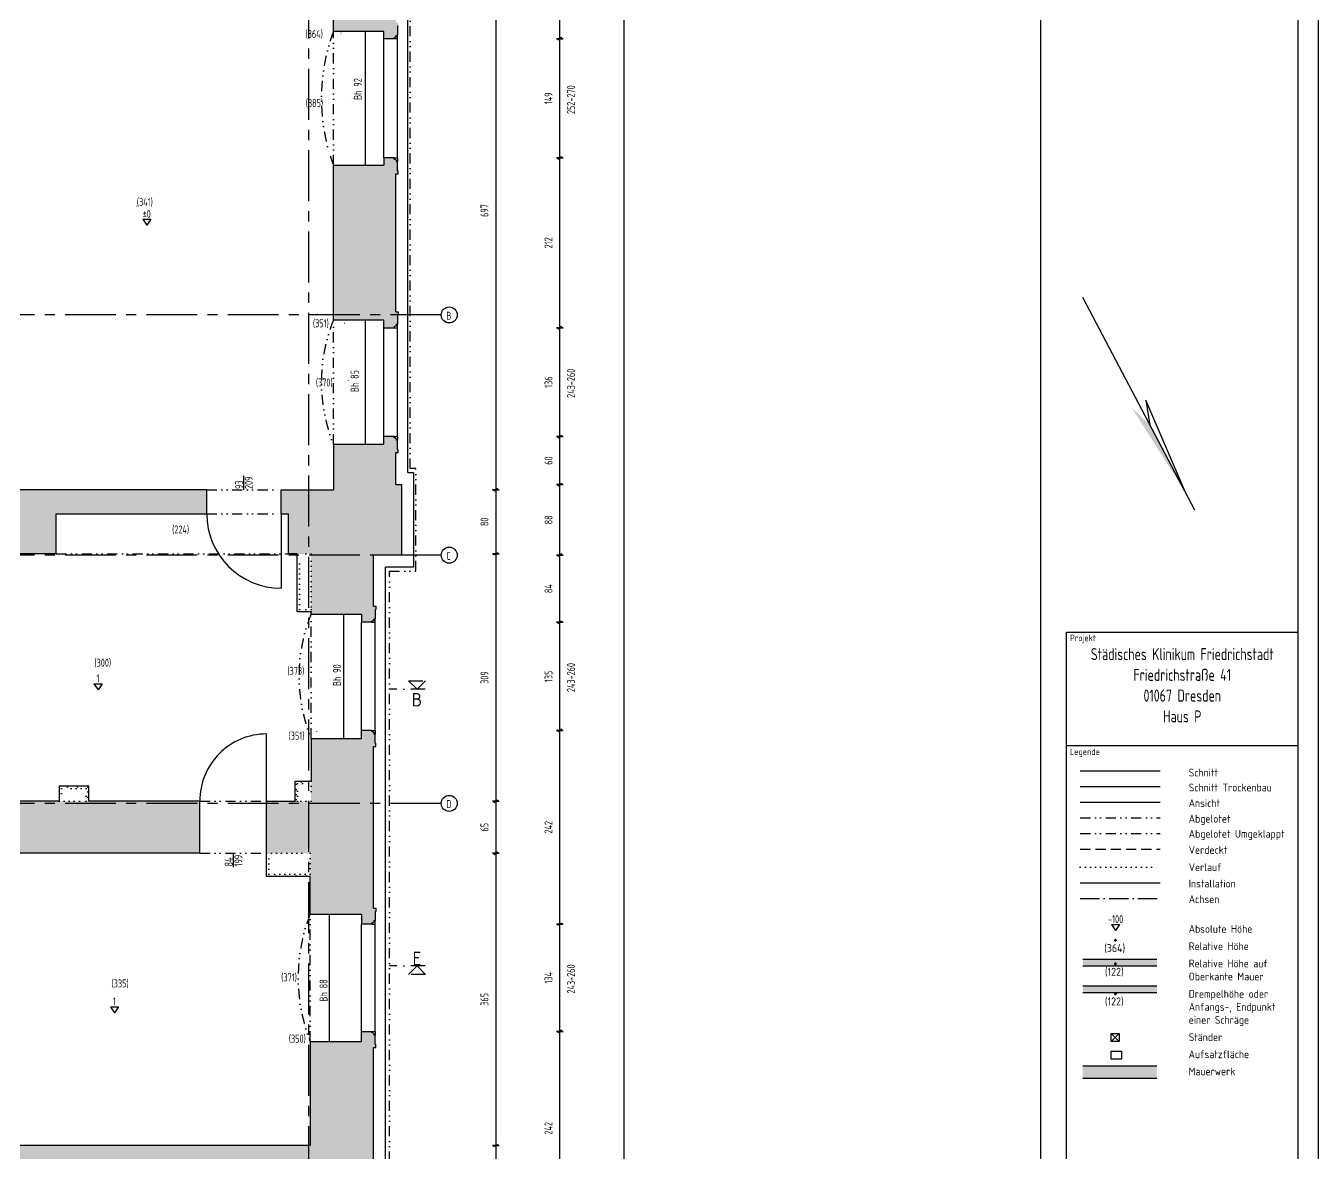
# Model space of a CAD drawing. Header units: centimetres. Extents: x -147 to 196535, y -264 to 83836.
# Drawn here: x 164244 to 196535, y 16437 to 44597 of the extents above; entities that cross this region are included whole.
import ezdxf
from ezdxf.enums import TextEntityAlignment as Align

# ---------------------------------------------------------------- set-up
doc = ezdxf.new("R2010")
doc.units = ezdxf.units.CM
doc.header["$LTSCALE"] = 20
doc.header["$PDMODE"] = 2
for name, pattern in [('ACAD_ISO10W100', [18, 12, -3, 0, -3]), ('GETRENNT', [31.75, 12.7, -6.35, 0, -6.35, 0, -6.35]), ('MITTE', [50.8, 31.75, -6.35, 6.35, -6.35]), ('PUNKT', [6.35, 0, -6.35]), ('STRICHLINIE', [19.05, 12.7, -6.35]), ('STRICHPUNKTX2', [50.8, 25.4, -12.7, 0, -12.7])]:
    doc.linetypes.add(name, pattern=pattern)
for name, color, linetype in [('Bemassung', 134, 'Continuous'), ('VBW.Abgelotet', 6, 'GETRENNT'), ('VBW.AbgelotetUmgeklappt', 252, 'GETRENNT'), ('VBW.Achsen', 244, 'MITTE'), ('VBW.Ansicht', 3, 'Continuous'), ('VBW.HoeheAbsolut', 142, 'Continuous'), ('VBW.HoeheRelativ', 2, 'Continuous'), ('VBW.LAYOUT', 3, 'Continuous'), ('VBW.Schnitt', 7, 'Continuous'), ('VBW.SchnittTrockenbau', 42, 'Continuous'), ('VBW.Schraffur', 9, 'Continuous'), ('VBW.Text', 84, 'Continuous'), ('VBW.Tuer', 4, 'Continuous'), ('VBW.Verlauf', 2, 'PUNKT'), ('VBW.Vertikalschnittlinie', 12, 'STRICHPUNKTX2')]:
    doc.layers.add(name, color=color, linetype=linetype)
doc.styles.add('VBWText', font='isocp.shx', dxfattribs={"width": 0.8})
doc.dimstyles.new('M50', dxfattribs={"dimtxt": 10, "dimasz": 0.5, "dimexe": 2, "dimexo": 0, "dimgap": 0, "dimtad": 0, "dimdec": 0, "dimdsep": 46, "dimtxsty": 'VBWText', "dimblk": 'BemVBW', "dimcen": 2, "dimse1": 1, "dimse2": 1, "dimclrd": 134, "dimclre": 40, "dimclrt": 134, "dimadec": 0, "dimazin": 0, "dimtfac": 1.428571, "dimtdec": 0, "dimtix": 1, "dimtmove": 2, "dimatfit": 3, "dimldrblk": 'NONE', "dimfxl": 1, "dimtvp": 1.428571, "dimtolj": 1, "dimarcsym": 0})
pattern_1 = [(90, (-7744151.96, 15768824.58), (-126.9999996, 63.4999998), [0, -126.9999996])]

# ---------------------------------------------------------------- blocks, each defined once
blk = doc.blocks.new('HoeKote')
for p, q in [((-1.01, 1.5), (1.01, 1.5)), ((-1.01, 1.5), (0, 0)), ((1.01, 1.5), (0, 0))]:
    blk.add_line(p, q)
at = {"style": 'VBWText', "width": 0.8}
blk.add_attdef('HOEHE', text='', height=2, rotation=0.1, dxfattribs=at).set_placement((0, 2.86), align=Align.MIDDLE)
blk = doc.blocks.new('BemVBW')
at = {"layer": 'Bemassung'}
for p, q in [((2.8, -4.9), (-2.8, 4.9)), ((-1.1, 0), (1.1, 0))]:
    blk.add_line(p, q, dxfattribs=at)
at = {"layer": 'Bemassung', "color": 4}
blk.add_line((0, 8.5), (0, -8.5), dxfattribs=at)
blk = doc.blocks.new('*D258')
at = {"layer": 'Bemassung', "color": 134, "lineweight": -2, "transparency": 16777216}
blk.add_line((175989, 23918), (175989, 16637), dxfattribs=at)
at = {"layer": 'Defpoints', "color": 0, "transparency": 16777216}
for p in [(171349, 23928), (171349, 16627), (175989, 16627)]:
    blk.add_point(p, dxfattribs=at)
at = {"layer": 'Bemassung', "color": 134, "lineweight": -2, "transparency": 16777216, "xscale": 9.999999971459891, "yscale": 9.999999971459891, "zscale": 9.999999971459891}
for p, rotation in [((175989, 23928), 90), ((175989, 16627), 270)]:
    blk.add_blockref('BemVBW', p, dxfattribs=dict(at, rotation=rotation))
at = {"layer": 'Bemassung', "color": 134, "transparency": 16777216, "insert": (175704, 20278), "char_height": 200, "attachment_point": 5, "rotation": 90, "style": 'VBWText'}
blk.add_mtext('\\A1;365', dxfattribs=at)
blk = doc.blocks.new('_None')
blk = doc.blocks.new('*D313')
at = {"layer": 'Bemassung', "color": 134, "lineweight": -2, "transparency": 16777216}
blk.add_line((177589, 44287), (177589, 48487), dxfattribs=at)
at = {"layer": 'Defpoints', "color": 0, "transparency": 16777216}
for p in [(173529, 48497), (177589, 48497), (173529, 44277)]:
    blk.add_point(p, dxfattribs=at)
at = {"layer": 'Bemassung', "color": 134, "lineweight": -2, "transparency": 16777216, "xscale": 9.999999971459891, "yscale": 9.999999971459891, "zscale": 9.999999971459891}
for p, rotation in [((177589, 48497), 90), ((177589, 44277), 270)]:
    blk.add_blockref('BemVBW', p, dxfattribs=dict(at, rotation=rotation))
at = {"layer": 'Bemassung', "color": 134, "transparency": 16777216, "insert": (177303, 46387), "char_height": 200, "attachment_point": 5, "rotation": 90, "style": 'VBWText'}
blk.add_mtext('\\A1;211', dxfattribs=at)
blk = doc.blocks.new('*D347')
at = {"layer": 'Bemassung', "color": 134, "lineweight": -2, "transparency": 16777216}
blk.add_line((175989, 32998), (175989, 31418), dxfattribs=at)
at = {"layer": 'Defpoints', "color": 0, "transparency": 16777216}
for p in [(171929, 33008), (171369, 31408), (175989, 31408)]:
    blk.add_point(p, dxfattribs=at)
at = {"layer": 'Bemassung', "color": 134, "lineweight": -2, "transparency": 16777216, "xscale": 9.999999971459891, "yscale": 9.999999971459891, "zscale": 9.999999971459891}
for p, rotation in [((175989, 33008), 90), ((175989, 31408), 270)]:
    blk.add_blockref('BemVBW', p, dxfattribs=dict(at, rotation=rotation))
at = {"layer": 'Bemassung', "color": 134, "transparency": 16777216, "insert": (175704, 32208), "char_height": 200, "attachment_point": 5, "rotation": 90, "style": 'VBWText'}
blk.add_mtext('\\A1;80', dxfattribs=at)
blk = doc.blocks.new('*D349')
at = {"layer": 'Bemassung', "color": 134, "lineweight": -2, "transparency": 16777216}
blk.add_line((175989, 46947), (175989, 33018), dxfattribs=at)
at = {"layer": 'Defpoints', "color": 0, "transparency": 16777216}
for p in [(171929, 46957), (171929, 33008), (175989, 33008)]:
    blk.add_point(p, dxfattribs=at)
at = {"layer": 'Bemassung', "color": 134, "lineweight": -2, "transparency": 16777216, "xscale": 9.999999971459891, "yscale": 9.999999971459891, "zscale": 9.999999971459891}
for p, rotation in [((175989, 46957), 90), ((175989, 33008), 270)]:
    blk.add_blockref('BemVBW', p, dxfattribs=dict(at, rotation=rotation))
at = {"layer": 'Bemassung', "color": 134, "transparency": 16777216, "insert": (175704, 39983), "char_height": 200, "attachment_point": 5, "rotation": 90, "style": 'VBWText'}
blk.add_mtext('\\A1;697', dxfattribs=at)
blk = doc.blocks.new('*D350')
at = {"layer": 'Bemassung', "color": 134, "lineweight": -2, "transparency": 16777216}
blk.add_line((175989, 31398), (175989, 25238), dxfattribs=at)
at = {"layer": 'Defpoints', "color": 0, "transparency": 16777216}
for p in [(171369, 31408), (171369, 25228), (175989, 25228)]:
    blk.add_point(p, dxfattribs=at)
at = {"layer": 'Bemassung', "color": 134, "lineweight": -2, "transparency": 16777216, "xscale": 9.999999971459891, "yscale": 9.999999971459891, "zscale": 9.999999971459891}
for p, rotation in [((175989, 31408), 90), ((175989, 25228), 270)]:
    blk.add_blockref('BemVBW', p, dxfattribs=dict(at, rotation=rotation))
at = {"layer": 'Bemassung', "color": 134, "transparency": 16777216, "insert": (175704, 28318), "char_height": 200, "attachment_point": 5, "rotation": 90, "style": 'VBWText'}
blk.add_mtext('\\A1;309', dxfattribs=at)
blk = doc.blocks.new('*D351')
at = {"layer": 'Bemassung', "color": 134, "lineweight": -2, "transparency": 16777216}
blk.add_line((175989, 25218), (175989, 23938), dxfattribs=at)
at = {"layer": 'Defpoints', "color": 0, "transparency": 16777216}
for p in [(171369, 25228), (171349, 23928), (175989, 23928)]:
    blk.add_point(p, dxfattribs=at)
at = {"layer": 'Bemassung', "color": 134, "lineweight": -2, "transparency": 16777216, "xscale": 9.999999971459891, "yscale": 9.999999971459891, "zscale": 9.999999971459891}
for p, rotation in [((175989, 25228), 90), ((175989, 23928), 270)]:
    blk.add_blockref('BemVBW', p, dxfattribs=dict(at, rotation=rotation))
at = {"layer": 'Bemassung', "color": 134, "transparency": 16777216, "insert": (175704, 24578), "char_height": 200, "attachment_point": 5, "rotation": 90, "style": 'VBWText'}
blk.add_mtext('\\A1;65', dxfattribs=at)
blk = doc.blocks.new('*D353')
at = {"layer": 'Bemassung', "color": 134, "lineweight": -2, "transparency": 16777216}
blk.add_line((175989, 16617), (175989, 15617), dxfattribs=at)
at = {"layer": 'Defpoints', "color": 0, "transparency": 16777216}
for p in [(171349, 16627), (171349, 15607), (175989, 15607)]:
    blk.add_point(p, dxfattribs=at)
at = {"layer": 'Bemassung', "color": 134, "lineweight": -2, "transparency": 16777216, "xscale": 9.999999971459891, "yscale": 9.999999971459891, "zscale": 9.999999971459891}
for p, rotation in [((175989, 16627), 90), ((175989, 15607), 270)]:
    blk.add_blockref('BemVBW', p, dxfattribs=dict(at, rotation=rotation))
at = {"layer": 'Bemassung', "color": 134, "transparency": 16777216, "insert": (175704, 16117), "char_height": 200, "attachment_point": 5, "rotation": 90, "style": 'VBWText'}
blk.add_mtext('\\A1;51', dxfattribs=at)
blk = doc.blocks.new('*D365')
at = {"layer": 'Bemassung', "color": 134, "lineweight": -2, "transparency": 16777216}
blk.add_line((177589, 14647), (177589, 19467), dxfattribs=at)
at = {"layer": 'Defpoints', "color": 0, "transparency": 16777216}
for p in [(172969, 19477), (177589, 19477), (172969, 14637)]:
    blk.add_point(p, dxfattribs=at)
at = {"layer": 'Bemassung', "color": 134, "lineweight": -2, "transparency": 16777216, "xscale": 9.999999971459891, "yscale": 9.999999971459891, "zscale": 9.999999971459891}
for p, rotation in [((177589, 19477), 90), ((177589, 14637), 270)]:
    blk.add_blockref('BemVBW', p, dxfattribs=dict(at, rotation=rotation))
at = {"layer": 'Bemassung', "color": 134, "transparency": 16777216, "insert": (177303, 17057), "char_height": 200, "attachment_point": 5, "rotation": 90, "style": 'VBWText'}
blk.add_mtext('\\A1;242', dxfattribs=at)
blk = doc.blocks.new('*D366')
at = {"layer": 'Bemassung', "color": 134, "lineweight": -2, "transparency": 16777216}
blk.add_line((177589, 19487), (177589, 22147), dxfattribs=at)
at = {"layer": 'Defpoints', "color": 0, "transparency": 16777216}
for p in [(172969, 22157), (177589, 22157), (172969, 19477)]:
    blk.add_point(p, dxfattribs=at)
at = {"layer": 'Bemassung', "color": 134, "lineweight": -2, "transparency": 16777216, "xscale": 9.999999971459891, "yscale": 9.999999971459891, "zscale": 9.999999971459891}
for p, rotation in [((177589, 22157), 90), ((177589, 19477), 270)]:
    blk.add_blockref('BemVBW', p, dxfattribs=dict(at, rotation=rotation))
at = {"layer": 'Bemassung', "color": 134, "transparency": 16777216, "insert": (177304, 20817), "char_height": 200, "attachment_point": 5, "rotation": 90, "style": 'VBWText'}
blk.add_mtext('\\A1;134', dxfattribs=at)
blk = doc.blocks.new('*D367')
at = {"layer": 'Bemassung', "color": 134, "lineweight": -2, "transparency": 16777216}
blk.add_line((177589, 22167), (177589, 26987), dxfattribs=at)
at = {"layer": 'Defpoints', "color": 0, "transparency": 16777216}
for p in [(172969, 26997), (177589, 26997), (172969, 22157)]:
    blk.add_point(p, dxfattribs=at)
at = {"layer": 'Bemassung', "color": 134, "lineweight": -2, "transparency": 16777216, "xscale": 9.999999971459891, "yscale": 9.999999971459891, "zscale": 9.999999971459891}
for p, rotation in [((177589, 26997), 90), ((177589, 22157), 270)]:
    blk.add_blockref('BemVBW', p, dxfattribs=dict(at, rotation=rotation))
at = {"layer": 'Bemassung', "color": 134, "transparency": 16777216, "insert": (177303, 24577), "char_height": 200, "attachment_point": 5, "rotation": 90, "style": 'VBWText'}
blk.add_mtext('\\A1;242', dxfattribs=at)
blk = doc.blocks.new('*D368')
at = {"layer": 'Bemassung', "color": 134, "lineweight": -2, "transparency": 16777216}
blk.add_line((177589, 27007), (177589, 29687), dxfattribs=at)
at = {"layer": 'Defpoints', "color": 0, "transparency": 16777216}
for p in [(172969, 29697), (177589, 29697), (172969, 26997)]:
    blk.add_point(p, dxfattribs=at)
at = {"layer": 'Bemassung', "color": 134, "lineweight": -2, "transparency": 16777216, "xscale": 9.999999971459891, "yscale": 9.999999971459891, "zscale": 9.999999971459891}
for p, rotation in [((177589, 29697), 90), ((177589, 26997), 270)]:
    blk.add_blockref('BemVBW', p, dxfattribs=dict(at, rotation=rotation))
at = {"layer": 'Bemassung', "color": 134, "transparency": 16777216, "insert": (177304, 28347), "char_height": 200, "attachment_point": 5, "rotation": 90, "style": 'VBWText'}
blk.add_mtext('\\A1;135', dxfattribs=at)
blk = doc.blocks.new('*D369')
at = {"layer": 'Bemassung', "color": 134, "lineweight": -2, "transparency": 16777216}
blk.add_line((177589, 29707), (177589, 31367), dxfattribs=at)
at = {"layer": 'Defpoints', "color": 0, "transparency": 16777216}
for p in [(173629, 31377), (177589, 31377), (172969, 29697)]:
    blk.add_point(p, dxfattribs=at)
at = {"layer": 'Bemassung', "color": 134, "lineweight": -2, "transparency": 16777216, "xscale": 9.999999971459891, "yscale": 9.999999971459891, "zscale": 9.999999971459891}
for p, rotation in [((177589, 31377), 90), ((177589, 29697), 270)]:
    blk.add_blockref('BemVBW', p, dxfattribs=dict(at, rotation=rotation))
at = {"layer": 'Bemassung', "color": 134, "transparency": 16777216, "insert": (177304, 30537), "char_height": 200, "attachment_point": 5, "rotation": 90, "style": 'VBWText'}
blk.add_mtext('\\A1;84', dxfattribs=at)
blk = doc.blocks.new('*D370')
at = {"layer": 'Bemassung', "color": 134, "lineweight": -2, "transparency": 16777216}
blk.add_line((177589, 31387), (177589, 33127), dxfattribs=at)
at = {"layer": 'Defpoints', "color": 0, "transparency": 16777216}
for p in [(173629, 33137), (177589, 33137), (173629, 31377)]:
    blk.add_point(p, dxfattribs=at)
at = {"layer": 'Bemassung', "color": 134, "lineweight": -2, "transparency": 16777216, "xscale": 9.999999971459891, "yscale": 9.999999971459891, "zscale": 9.999999971459891}
for p, rotation in [((177589, 33137), 90), ((177589, 31377), 270)]:
    blk.add_blockref('BemVBW', p, dxfattribs=dict(at, rotation=rotation))
at = {"layer": 'Bemassung', "color": 134, "transparency": 16777216, "insert": (177304, 32257), "char_height": 200, "attachment_point": 5, "rotation": 90, "style": 'VBWText'}
blk.add_mtext('\\A1;88', dxfattribs=at)
blk = doc.blocks.new('*D371')
at = {"layer": 'Bemassung', "color": 134, "lineweight": -2, "transparency": 16777216}
blk.add_line((177589, 33147), (177589, 34327), dxfattribs=at)
at = {"layer": 'Defpoints', "color": 0, "transparency": 16777216}
for p in [(173529, 34337), (177589, 34337), (173629, 33137)]:
    blk.add_point(p, dxfattribs=at)
at = {"layer": 'Bemassung', "color": 134, "lineweight": -2, "transparency": 16777216, "xscale": 9.999999971459891, "yscale": 9.999999971459891, "zscale": 9.999999971459891}
for p, rotation in [((177589, 34337), 90), ((177589, 33137), 270)]:
    blk.add_blockref('BemVBW', p, dxfattribs=dict(at, rotation=rotation))
at = {"layer": 'Bemassung', "color": 134, "transparency": 16777216, "insert": (177304, 33737), "char_height": 200, "attachment_point": 5, "rotation": 90, "style": 'VBWText'}
blk.add_mtext('\\A1;60', dxfattribs=at)
blk = doc.blocks.new('*D372')
at = {"layer": 'Bemassung', "color": 134, "lineweight": -2, "transparency": 16777216}
blk.add_line((177589, 34347), (177589, 37047), dxfattribs=at)
at = {"layer": 'Defpoints', "color": 0, "transparency": 16777216}
for p in [(173529, 37057), (177589, 37057), (173529, 34337)]:
    blk.add_point(p, dxfattribs=at)
at = {"layer": 'Bemassung', "color": 134, "lineweight": -2, "transparency": 16777216, "xscale": 9.999999971459891, "yscale": 9.999999971459891, "zscale": 9.999999971459891}
for p, rotation in [((177589, 37057), 90), ((177589, 34337), 270)]:
    blk.add_blockref('BemVBW', p, dxfattribs=dict(at, rotation=rotation))
at = {"layer": 'Bemassung', "color": 134, "transparency": 16777216, "insert": (177304, 35697), "char_height": 200, "attachment_point": 5, "rotation": 90, "style": 'VBWText'}
blk.add_mtext('\\A1;136', dxfattribs=at)
blk = doc.blocks.new('*D373')
at = {"layer": 'Bemassung', "color": 134, "lineweight": -2, "transparency": 16777216}
blk.add_line((177589, 37067), (177589, 41287), dxfattribs=at)
at = {"layer": 'Defpoints', "color": 0, "transparency": 16777216}
for p in [(173529, 41297), (177589, 41297), (173529, 37057)]:
    blk.add_point(p, dxfattribs=at)
at = {"layer": 'Bemassung', "color": 134, "lineweight": -2, "transparency": 16777216, "xscale": 9.999999971459891, "yscale": 9.999999971459891, "zscale": 9.999999971459891}
for p, rotation in [((177589, 41297), 90), ((177589, 37057), 270)]:
    blk.add_blockref('BemVBW', p, dxfattribs=dict(at, rotation=rotation))
at = {"layer": 'Bemassung', "color": 134, "transparency": 16777216, "insert": (177303, 39177), "char_height": 200, "attachment_point": 5, "rotation": 90, "style": 'VBWText'}
blk.add_mtext('\\A1;212', dxfattribs=at)
blk = doc.blocks.new('*D374')
at = {"layer": 'Bemassung', "color": 134, "lineweight": -2, "transparency": 16777216}
blk.add_line((177589, 41307), (177589, 44267), dxfattribs=at)
at = {"layer": 'Defpoints', "color": 0, "transparency": 16777216}
for p in [(173529, 44277), (177589, 44277), (173529, 41297)]:
    blk.add_point(p, dxfattribs=at)
at = {"layer": 'Bemassung', "color": 134, "lineweight": -2, "transparency": 16777216, "xscale": 9.999999971459891, "yscale": 9.999999971459891, "zscale": 9.999999971459891}
for p, rotation in [((177589, 44277), 90), ((177589, 41297), 270)]:
    blk.add_blockref('BemVBW', p, dxfattribs=dict(at, rotation=rotation))
at = {"layer": 'Bemassung', "color": 134, "transparency": 16777216, "insert": (177304, 42787), "char_height": 200, "attachment_point": 5, "rotation": 90, "style": 'VBWText'}
blk.add_mtext('\\A1;149', dxfattribs=at)
blk = doc.blocks.new('NordPfeil')
at = {"color": 0, "linetype": 'Continuous'}
blk.add_line((0, 6), (0, 0), dxfattribs=at)
at = {"color": 0}
for p, q in [((0, 5.5), (-0.2, 3)), ((-0.2, 3), (0, 3.6))]:
    blk.add_line(p, q, dxfattribs=at)
at = {"color": 0, "linetype": 'Continuous'}
blk.add_solid([(0, 5.5), (0.2, 3), (0, 3.6)], dxfattribs=at)

msp = doc.modelspace()

# ---------------------------------------------------------------- hatches: boundary and pattern name
at = {"layer": 'VBW.LAYOUT'}
for points in [[(190655.3, 21283.9), (190655.3, 21105.1), (192506, 21105.1), (192506, 21283.9)], [(190655.3, 20617), (190655.3, 20438.1), (192506, 20438.1), (192506, 20617)], [(192503.2, 18621.1), (190652.5, 18621.1), (190652.5, 18297.7), (192503.2, 18297.7)]]:
    msp.add_hatch(color=9, dxfattribs=at).paths.add_polyline_path(points)
at = {"layer": 'VBW.Schraffur'}
h = msp.add_hatch(color=256, dxfattribs=at)
h.dxf.hatch_style = 1
h.paths.add_polyline_path([(173489.2, 48097.3), (173549.2, 48097.3), (173549.2, 48177.3), (173529.2, 48177.3), (173529.2, 48407.3), (173509.2, 48407.3, 0.4142136), (173449.2, 48467.3), (173449.2, 48497.3), (173109.2, 48497.3), (173109.2, 48287.3), (171929.2, 48287.3), (171929.2, 47537.3), (167949.2, 47537.3), (167949.2, 46957.3), (171929.2, 46957.3), (171929.2, 44457.3), (173189.2, 44457.3), (173189.2, 44277.3), (173449.2, 44277.3), (173449.2, 44307.3, 0.4142136), (173509.2, 44367.3), (173529.2, 44367.3), (173529.2, 44597.3), (173549.2, 44597.3), (173549.2, 44677.3), (173489.2, 44677.3)])
h = msp.add_hatch(color=256, dxfattribs=at)
h.dxf.hatch_style = 1
h.paths.add_polyline_path([(173489.2, 40897.3), (173549.2, 40897.3), (173549.2, 40977.3), (173529.2, 40977.3), (173529.2, 41207.3), (173509.2, 41207.3, 0.4142136), (173449.2, 41267.3), (173449.2, 41297.3), (173189.2, 41297.3), (173189.2, 41117.3), (171929.2, 41117.3), (171929.2, 37247.3), (173189.2, 37247.3), (173189.2, 37057.3), (173449.2, 37057.3), (173449.2, 37087.3, 0.4142136), (173509.2, 37147.3), (173529.2, 37147.3), (173529.2, 37377.3), (173549.2, 37377.3), (173549.2, 37457.3), (173489.2, 37457.3)])
h = msp.add_hatch(color=256, dxfattribs=at)
h.dxf.hatch_style = 1
h.paths.add_polyline_path([(168763.6, 33007.7), (162383.6, 33007.7), (162383.6, 33647.7), (162069.2, 33647.7), (162069.2, 34537.3), (161469.2, 34537.3), (161469.2, 34297.3), (160469.2, 33757.3), (160469.2, 33007.7), (159633.6, 33007.7), (159633.6, 32767.7), (159843.6, 32767.7), (159843.6, 32627.7), (159843.6, 31447.7), (160503.6, 31447.7), (160503.6, 31087.7), (161163.6, 31087.7), (161303.6, 31087.7), (161523.6, 31087.7), (161523.6, 31407.7), (165003.6, 31407.7), (165003.6, 32407.7), (168763.6, 32407.7)])
h = msp.add_hatch(color=256, dxfattribs=at)
h.dxf.hatch_style = 1
h.paths.add_polyline_path([(172929.2, 31377.3), (173629.2, 31377.3), (173629.2, 33137.3), (173489.2, 33137.3), (173489.2, 33937.3), (173549.2, 33937.3), (173549.2, 34017.3), (173529.2, 34017.3), (173529.2, 34247.3), (173509.2, 34247.3, 0.4142136), (173449.2, 34307.3), (173449.2, 34337.3), (173189.2, 34337.3), (173189.2, 34147.3), (171929.2, 34147.3), (171929.2, 33007.7), (170623.6, 33007.7), (170623.6, 32407.7), (170803.6, 32407.7), (170803.6, 31407.7), (171023.6, 31407.7), (171369.2, 31407.7), (171369.2, 29957.3), (171369.2, 29897.3), (172629.2, 29897.3), (172629.2, 29697.3), (172889.2, 29697.3), (172889.2, 29727.3, 0.4142136), (172949.2, 29787.3), (172969.2, 29787.3), (172969.2, 30017.3), (172989.2, 30017.3), (172989.2, 30097.3), (172929.2, 30097.3)])
h = msp.add_hatch(dxfattribs=at)
h.set_pattern_fill('DOTS', color=42, scale=4, angle=-61.71788)
h.set_pattern_definition(pattern_1)
h.paths.add_polyline_path([(171083.6, 31407.7), (171023.6, 31407.7), (171023.6, 29957.3), (171369.2, 29957.3), (171369.2, 30017.3), (171083.6, 30017.3)])
h = msp.add_hatch(color=256, dxfattribs=at)
h.dxf.hatch_style = 1
h.paths.add_polyline_path([(172929.2, 26597.3), (172989.2, 26597.3), (172989.2, 26677.3), (172969.2, 26677.3), (172969.2, 26907.3), (172949.2, 26907.3, 0.4142136), (172889.2, 26967.3), (172889.2, 26997.3), (172629.2, 26997.3), (172629.2, 26797.3), (171369.2, 26797.3), (171369.2, 25727.7), (171369.2, 25227.7), (170973.6, 25227.7), (170253.6, 25227.7), (170253.6, 23927.7), (171349.2, 23927.7), (171349.2, 23347.7), (171349.2, 22407.3), (172629.2, 22407.3), (172629.2, 22157.3), (172889.2, 22157.3), (172889.2, 22187.3, 0.4142136), (172949.2, 22247.3), (172969.2, 22247.3), (172969.2, 22477.3), (172989.2, 22477.3), (172989.2, 22557.3), (172929.2, 22557.3)])
h = msp.add_hatch(color=256, dxfattribs=at)
h.dxf.hatch_style = 1
h.paths.add_polyline_path([(161523.6, 25227.7), (161523.6, 25527.7), (161303.6, 25527.7), (161163.6, 25527.7), (160503.6, 25527.7), (160503.6, 25207.7), (159843.6, 25207.7), (159843.6, 24287.7), (159623.6, 24287.7), (159623.6, 23947.7), (160483.6, 23947.7), (160483.6, 23603), (161123.6, 23594.3), (161123.6, 23927.7), (161603.6, 23927.7), (168593.6, 23927.7), (168593.6, 25227.7), (165813.6, 25227.7), (165073.6, 25227.7)])
h = msp.add_hatch(dxfattribs=at)
h.set_pattern_fill('DOTS', color=42, scale=4, angle=-61.71788)
h.set_pattern_definition(pattern_1)
h.paths.add_polyline_path([(165813.6, 25607.7), (165073.6, 25607.7), (165073.6, 25227.7), (165133.6, 25227.7), (165133.6, 25547.7), (165753.6, 25547.7), (165753.6, 25227.7), (165813.6, 25227.7)])
h = msp.add_hatch(dxfattribs=at)
h.set_pattern_fill('DOTS', color=42, scale=4, angle=-61.71788)
h.set_pattern_definition(pattern_1)
h.paths.add_polyline_path([(171369.2, 25727.7), (170973.6, 25727.7), (170973.6, 25227.7), (171033.6, 25227.7), (171033.6, 25667.7), (171369.2, 25667.7)])
h = msp.add_hatch(dxfattribs=at)
h.set_pattern_fill('DOTS', color=42, scale=4, angle=-61.71788)
h.set_pattern_definition(pattern_1)
h.paths.add_polyline_path([(171349.2, 23407.7), (170313.6, 23407.7), (170313.6, 23927.7), (170253.6, 23927.7), (170253.6, 23347.7), (171349.2, 23347.7)])
h = msp.add_hatch(color=256, dxfattribs=at)
h.dxf.hatch_style = 1
h.paths.add_polyline_path([(172929.2, 19077.3), (172989.2, 19077.3), (172989.2, 19157.3), (172969.2, 19157.3), (172969.2, 19387.3), (172949.2, 19387.3, 0.4142136), (172889.2, 19447.3), (172889.2, 19477.3), (172629.2, 19477.3), (172629.2, 19227.3), (171349.2, 19227.3), (171349.2, 16627.3), (161504.2, 16627.3), (161569.6, 21428), (161089.6, 21434.5), (161093.4, 21714.5), (160453.3, 21723.2), (160383.4, 16587.7), (159843.6, 16587.7), (159843.6, 16067.7), (159843.6, 15927.7), (159843.6, 15477.3), (160469.2, 15477.3), (160469.2, 14537.3), (160769.2, 14537.3), (160769.2, 14787.3), (161489.2, 14787.3), (161489.2, 15607.3), (171349.2, 15607.3), (171349.2, 14847.3), (172629.2, 14847.3), (172629.2, 14637.3), (172889.2, 14637.3), (172889.2, 14667.3, 0.4142136), (172949.2, 14727.3), (172969.2, 14727.3), (172969.2, 14957.3), (172989.2, 14957.3), (172989.2, 15037.3), (172929.2, 15037.3)])

# ---------------------------------------------------------------- linework, layer by layer
at = {"layer": 'Bemassung', "color": 134}
msp.add_line((179189.2, 54207.3), (179189.2, 1612.9), dxfattribs=at)
at = {"layer": 'Defpoints', "color": 10, "linetype": 'Continuous'}
msp.add_lwpolyline([(3926.2, 1612.9), (189606, 1612.9), (189606, 82504.8), (3926.2, 82504.8)], close=True, dxfattribs=at)
at = {"layer": 'VBW.Abgelotet'}
for p, q in [((173849.2, 33537.3), (173849.2, 52017.3)), ((171929.2, 41117.3), (171929.2, 44457.3)), ((171929.2, 34147.3), (171929.2, 37247.3)), ((173989.2, 33537.3), (173849.2, 33537.3)), ((173989.2, 30977.3), (173989.2, 33537.3)), ((168763.6, 33007.7), (170623.6, 33007.7)), ((168763.6, 32407.7), (170623.6, 32407.7)), ((165003.6, 31407.7), (170803.6, 31407.7)), ((173329.2, 30977.3), (173989.2, 30977.3)), ((173329.2, 1612.9), (173329.2, 30977.3)), ((171369.2, 26797.3), (171369.2, 29897.3)), ((168593.6, 25227.7), (170253.6, 25227.7)), ((168593.6, 23927.7), (170253.6, 23927.7)), ((171349.2, 19227.3), (171349.2, 22407.3))]:
    msp.add_line(p, q, dxfattribs=at)
at = {"layer": 'VBW.AbgelotetUmgeklappt'}
for centre, radius, start, end in [((176427.4, 42787.3), 4798.2, 159.63193, 200.36807), ((175783.4, 35697.3), 4154.2, 158.09187, 201.90813), ((175223.4, 28347.3), 4154.2, 158.09187, 201.90813), ((175409.7, 20817.3), 4360.7, 158.61569, 201.38431)]:
    msp.add_arc(centre, radius, start, end, dxfattribs=at)
at = {"layer": 'VBW.Achsen', "ltscale": 2}
for p, q in [((171312.1, 1612.9), (171312.1, 55784.5)), ((174622.3, 37374.8), (19455.7, 37374.8)), ((174622.3, 31374.8), (19455.7, 31374.8)), ((174622.3, 25174.8), (19455.7, 25174.8))]:
    msp.add_line(p, q, dxfattribs=at)
at = {"layer": 'VBW.Achsen', "linetype": 'Continuous', "ltscale": 2}
for centre in [(174822.3, 37374.8), (174822.3, 31374.8), (174822.3, 25174.8)]:
    msp.add_circle(centre, 200, dxfattribs=at)
at = {"layer": 'VBW.Ansicht'}
for p, q in [((173789.2, 33437.3), (173789.2, 52117.3)), ((172729.2, 41117.3), (172729.2, 44457.3)), ((173189.2, 41297.3), (173189.2, 44277.3)), ((173449.2, 44277.3), (173529.2, 44277.3)), ((173529.2, 44277.3), (173529.2, 44367.3)), ((173529.2, 41297.3), (173529.2, 44277.3)), ((173449.2, 41297.3), (173529.2, 41297.3)), ((173529.2, 41297.3), (173529.2, 41207.3)), ((172729.2, 34147.3), (172729.2, 37247.3)), ((173529.2, 37057.3), (173529.2, 37147.3)), ((173189.2, 34337.3), (173189.2, 37057.3)), ((173449.2, 37057.3), (173529.2, 37057.3)), ((173529.2, 34337.3), (173529.2, 37057.3)), ((173449.2, 34337.3), (173529.2, 34337.3)), ((173529.2, 34337.3), (173529.2, 34247.3)), ((173789.2, 33437.3), (173929.2, 33437.3)), ((173929.2, 33437.3), (173929.2, 31077.3)), ((173929.2, 31077.3), (173229.2, 31077.3)), ((173229.2, 1612.9), (173229.2, 31077.3)), ((172189.2, 26797.3), (172189.2, 29897.3)), ((172969.2, 29697.3), (172969.2, 29787.3)), ((172629.2, 26997.3), (172629.2, 29697.3)), ((172889.2, 29697.3), (172969.2, 29697.3)), ((172969.2, 26997.3), (172969.2, 29697.3)), ((172889.2, 26997.3), (172969.2, 26997.3)), ((172969.2, 26997.3), (172969.2, 26907.3)), ((171829.2, 19227.3), (171829.2, 22407.3)), ((172629.2, 19477.3), (172629.2, 22157.3)), ((172889.2, 22157.3), (172969.2, 22157.3)), ((172969.2, 22157.3), (172969.2, 22247.3)), ((172969.2, 19477.3), (172969.2, 22157.3)), ((172889.2, 19477.3), (172969.2, 19477.3)), ((172969.2, 19477.3), (172969.2, 19387.3))]:
    msp.add_line(p, q, dxfattribs=at)
at = {"layer": 'VBW.HoeheRelativ'}
for p in [(172118.6, 44415.4), (172364.3, 42765.1), (167016.9, 40097.3), (172200.9, 37170.4), (172304.4, 35742.1), (167899.4, 31916.9), (165957.2, 28587.4), (171630.5, 28519.6), (171511.6, 26974.5), (171517.7, 20975.1), (166386.3, 20576.2), (171471.8, 19287)]:
    msp.add_point(p, dxfattribs=at)
at = {"layer": 'VBW.LAYOUT', "color": 4}
for p, q in [((196535.4, 83835.9), (196535.4, -264.1)), ((191564.8, 19421.8), (191364.8, 19221.8)), ((191364.8, 19421.8), (191564.8, 19221.8))]:
    msp.add_line(p, q, dxfattribs=at)
at = {"layer": 'VBW.LAYOUT'}
for p, q in [((196035.4, 235.9), (196035.4, 83335.9)), ((190245.3, 29454.6), (196035.4, 29454.6)), ((191441, 21755.5), (191503.4, 21755.5)), ((191472.2, 21724.3), (191472.2, 21786.7)), ((191441, 21167.2), (191503.4, 21167.2)), ((191472.2, 21136), (191472.2, 21198.3)), ((191441, 20414.5), (191503.4, 20414.5)), ((191472.2, 20383.4), (191472.2, 20445.7))]:
    msp.add_line(p, q, dxfattribs=at)
at = {"layer": 'VBW.LAYOUT', "color": 3}
for p, q in [((190245.3, 235.9), (190245.3, 29454.6)), ((196035.4, 26608.7), (190245.3, 26608.7)), ((190592.2, 25203.4), (192585.7, 25203.4))]:
    msp.add_line(p, q, dxfattribs=at)
at = {"layer": 'VBW.LAYOUT', "color": 7}
for p, q in [((190592.2, 25983.8), (192585.7, 25983.8)), ((190655.3, 21283.9), (192506, 21283.9)), ((192506, 21105.1), (190655.3, 21105.1)), ((190655.3, 20617), (192506, 20617)), ((192506, 20438.1), (190655.3, 20438.1)), ((191364.8, 19421.8), (191564.8, 19421.8)), ((191364.8, 19221.8), (191364.8, 19421.8)), ((191564.8, 19421.8), (191564.8, 19221.8)), ((191564.8, 19221.8), (191364.8, 19221.8)), ((191361.9, 18983.8), (191621.2, 18983.8)), ((191361.9, 18783.8), (191361.9, 18983.8)), ((191621.2, 18783.8), (191361.9, 18783.8)), ((191621.2, 18983.8), (191621.2, 18783.8)), ((190652.5, 18621.1), (192503.2, 18621.1)), ((192503.2, 18297.7), (190652.5, 18297.7))]:
    msp.add_line(p, q, dxfattribs=at)
at = {"layer": 'VBW.LAYOUT', "color": 42}
msp.add_line((190592.2, 25593.6), (192585.7, 25593.6), dxfattribs=at)
at = {"layer": 'VBW.LAYOUT', "color": 6, "linetype": 'GETRENNT'}
msp.add_line((190592.2, 24813.2), (192585.7, 24813.2), dxfattribs=at)
at = {"layer": 'VBW.LAYOUT', "color": 252, "linetype": 'GETRENNT'}
msp.add_line((190592.2, 24418.2), (192585.7, 24418.2), dxfattribs=at)
at = {"layer": 'VBW.LAYOUT', "color": 6, "linetype": 'STRICHLINIE'}
msp.add_line((190592.2, 24032.7), (192585.7, 24032.7), dxfattribs=at)
at = {"layer": 'VBW.LAYOUT', "color": 2, "linetype": 'PUNKT'}
msp.add_line((190592.2, 23582.2), (192585.7, 23582.2), dxfattribs=at)
at = {"layer": 'VBW.LAYOUT', "color": 162}
msp.add_line((190592.2, 23192), (192585.7, 23192), dxfattribs=at)
at = {"layer": 'VBW.LAYOUT', "color": 244, "linetype": 'ACAD_ISO10W100', "ltscale": 2}
msp.add_line((190592.2, 22801.8), (192585.7, 22801.8), dxfattribs=at)
at = {"layer": 'VBW.Schnitt'}
for p, q in [((171929.2, 44457.3), (171929.2, 46957.3)), ((173529.2, 44597.3), (173529.2, 44367.3)), ((173529.2, 44597.3), (173549.2, 44597.3)), ((173189.2, 44457.3), (171929.2, 44457.3)), ((173189.2, 44277.3), (173189.2, 44457.3)), ((173189.2, 44277.3), (173449.2, 44277.3)), ((173449.2, 44307.3), (173449.2, 44277.3)), ((173509.2, 44367.3), (173529.2, 44367.3)), ((171929.2, 41117.3), (173189.2, 41117.3)), ((171929.2, 37247.3), (171929.2, 41117.3)), ((173449.2, 41297.3), (173189.2, 41297.3)), ((173189.2, 41297.3), (173189.2, 41117.3)), ((173449.2, 41267.3), (173449.2, 41297.3)), ((173509.2, 41207.3), (173529.2, 41207.3)), ((173529.2, 40977.3), (173529.2, 41207.3)), ((173489.2, 37457.3), (173489.2, 40897.3)), ((173489.2, 40897.3), (173549.2, 40897.3)), ((173529.2, 40977.3), (173549.2, 40977.3)), ((173549.2, 40897.3), (173549.2, 40977.3)), ((173189.2, 37247.3), (171929.2, 37247.3)), ((173189.2, 37057.3), (173189.2, 37247.3)), ((173489.2, 37457.3), (173549.2, 37457.3)), ((173509.2, 37147.3), (173529.2, 37147.3)), ((173529.2, 37377.3), (173529.2, 37147.3)), ((173529.2, 37377.3), (173549.2, 37377.3)), ((173549.2, 37457.3), (173549.2, 37377.3)), ((173189.2, 37057.3), (173449.2, 37057.3)), ((173449.2, 37087.3), (173449.2, 37057.3)), ((173449.2, 34337.3), (173189.2, 34337.3)), ((173189.2, 34147.3), (173189.2, 34337.3)), ((173449.2, 34307.3), (173449.2, 34337.3)), ((173509.2, 34247.3), (173529.2, 34247.3)), ((173529.2, 34017.3), (173529.2, 34247.3)), ((171929.2, 34147.3), (171929.2, 33007.7)), ((171929.2, 34147.3), (173189.2, 34147.3)), ((173489.2, 33137.3), (173489.2, 33937.3)), ((173489.2, 33937.3), (173549.2, 33937.3)), ((173529.2, 34017.3), (173549.2, 34017.3)), ((173549.2, 33937.3), (173549.2, 34017.3)), ((168763.6, 33007.7), (162383.6, 33007.7)), ((168763.6, 32407.7), (168763.6, 33007.7)), ((170623.6, 32407.7), (170623.6, 33007.7)), ((170623.6, 33007.7), (171929.2, 33007.7)), ((173489.2, 33137.3), (173629.2, 33137.3)), ((173629.2, 33137.3), (173629.2, 31377.3)), ((165003.6, 31407.7), (165003.6, 32407.7)), ((165003.6, 32407.7), (168763.6, 32407.7)), ((170623.6, 32407.7), (170803.6, 32407.7)), ((170803.6, 31407.7), (170803.6, 32407.7)), ((165003.6, 31407.7), (161523.6, 31407.7)), ((171023.6, 31407.7), (170803.6, 31407.7)), ((172929.2, 30097.3), (172929.2, 31377.3)), ((173629.2, 31377.3), (172929.2, 31377.3)), ((172929.2, 30097.3), (172989.2, 30097.3)), ((172989.2, 30097.3), (172989.2, 30017.3)), ((171369.2, 29897.3), (171369.2, 29957.3)), ((171369.2, 29897.3), (172629.2, 29897.3)), ((172629.2, 29897.3), (172629.2, 29697.3)), ((172889.2, 29727.3), (172889.2, 29697.3)), ((172949.2, 29787.3), (172969.2, 29787.3)), ((172969.2, 30017.3), (172969.2, 29787.3)), ((172969.2, 30017.3), (172989.2, 30017.3)), ((172889.2, 29697.3), (172629.2, 29697.3)), ((172889.2, 26997.3), (172629.2, 26997.3)), ((172629.2, 26797.3), (172629.2, 26997.3)), ((172889.2, 26967.3), (172889.2, 26997.3)), ((172949.2, 26907.3), (172969.2, 26907.3)), ((172969.2, 26677.3), (172969.2, 26907.3)), ((171369.2, 26797.3), (171369.2, 25727.7)), ((171369.2, 26797.3), (172629.2, 26797.3)), ((172929.2, 22557.3), (172929.2, 26597.3)), ((172929.2, 26597.3), (172989.2, 26597.3)), ((172969.2, 26677.3), (172989.2, 26677.3)), ((172989.2, 26597.3), (172989.2, 26677.3)), ((165073.6, 25227.7), (161523.6, 25227.7)), ((168593.6, 25227.7), (165813.6, 25227.7)), ((168593.6, 23927.7), (168593.6, 25227.7)), ((170253.6, 23927.7), (170253.6, 25227.7)), ((170253.6, 25227.7), (170973.6, 25227.7)), ((168593.6, 23927.7), (161603.6, 23927.7)), ((171349.2, 22407.3), (171349.2, 23347.7)), ((171349.2, 22407.3), (172629.2, 22407.3)), ((172629.2, 22407.3), (172629.2, 22157.3)), ((172929.2, 22557.3), (172989.2, 22557.3)), ((172969.2, 22477.3), (172969.2, 22247.3)), ((172969.2, 22477.3), (172989.2, 22477.3)), ((172989.2, 22557.3), (172989.2, 22477.3)), ((172889.2, 22157.3), (172629.2, 22157.3)), ((172889.2, 22187.3), (172889.2, 22157.3)), ((172949.2, 22247.3), (172969.2, 22247.3)), ((172629.2, 19477.3), (172889.2, 19477.3)), ((172629.2, 19227.3), (172629.2, 19477.3)), ((172889.2, 19447.3), (172889.2, 19477.3)), ((172949.2, 19387.3), (172969.2, 19387.3)), ((172969.2, 19157.3), (172969.2, 19387.3)), ((171349.2, 19227.3), (171349.2, 16627.3)), ((171349.2, 19227.3), (172629.2, 19227.3)), ((172929.2, 15037.3), (172929.2, 19077.3)), ((172929.2, 19077.3), (172989.2, 19077.3)), ((172969.2, 19157.3), (172989.2, 19157.3)), ((172989.2, 19077.3), (172989.2, 19157.3)), ((171349.2, 16627.3), (161504.2, 16627.3))]:
    msp.add_line(p, q, dxfattribs=at)
for centre, start, end in [((173449.2, 44367.3), 270, 0), ((173449.2, 41207.3), 0, 90), ((173449.2, 37147.3), 270, 0), ((173449.2, 34247.3), 0, 90), ((172889.2, 29787.3), 270, 0), ((172889.2, 26907.3), 0, 90), ((172889.2, 22247.3), 270, 0), ((172889.2, 19387.3), 0, 90)]:
    msp.add_arc(centre, 60, start, end, dxfattribs=at)
at = {"layer": 'VBW.SchnittTrockenbau'}
for p, q in [((171023.6, 29957.3), (171023.6, 31407.7)), ((171369.2, 29957.3), (171023.6, 29957.3)), ((165813.6, 25607.7), (165073.6, 25607.7)), ((165073.6, 25607.7), (165073.6, 25227.7)), ((165813.6, 25227.7), (165813.6, 25607.7)), ((170973.6, 25227.7), (170973.6, 25727.7)), ((170973.6, 25727.7), (171369.2, 25727.7)), ((170253.6, 23347.7), (170253.6, 23927.7)), ((171349.2, 23347.7), (170253.6, 23347.7))]:
    msp.add_line(p, q, dxfattribs=at)
at = {"layer": 'VBW.Text'}
for p, q in [((169693.6, 33007.7), (169693.6, 33357.7)), ((169433.6, 23577.7), (169433.6, 23927.7))]:
    msp.add_line(p, q, dxfattribs=at)
at = {"layer": 'VBW.Tuer'}
for p, q in [((170623.6, 32407.7), (170623.6, 30547.7)), ((170253.6, 25227.7), (170253.6, 26907.7))]:
    msp.add_line(p, q, dxfattribs=at)
for centre, radius, start, end in [((170623.6, 32407.7), 1860, 180, 270), ((170256.5, 25244.7), 1663, 90.10143, 180.58474)]:
    msp.add_arc(centre, radius, start, end, dxfattribs=at)
at = {"layer": 'VBW.Verlauf'}
for p, q in [((171369.2, 31407.7), (171023.6, 31407.7)), ((171083.6, 30017.3), (171083.6, 31407.7)), ((171369.2, 29957.3), (171369.2, 31407.7)), ((171369.2, 30017.3), (171083.6, 30017.3)), ((165753.6, 25547.7), (165133.6, 25547.7)), ((165133.6, 25547.7), (165133.6, 25227.7)), ((165753.6, 25227.7), (165753.6, 25547.7)), ((171033.6, 25227.7), (171033.6, 25667.7)), ((171033.6, 25667.7), (171369.2, 25667.7)), ((171369.2, 25727.7), (171369.2, 25227.7)), ((165073.6, 25227.7), (165813.6, 25227.7)), ((171369.2, 25227.7), (170973.6, 25227.7)), ((170253.6, 23927.7), (171349.2, 23927.7)), ((170313.6, 23407.7), (170313.6, 23927.7)), ((171349.2, 23927.7), (171349.2, 23347.7)), ((171349.2, 23407.7), (170313.6, 23407.7))]:
    msp.add_line(p, q, dxfattribs=at)
at = {"layer": 'VBW.Vertikalschnittlinie', "ltscale": 0.7}
for p, q in [((173808.3, 28235.2), (174230.2, 28235.2)), ((173808.3, 28235.2), (174019.3, 28024.3)), ((174019.3, 28024.3), (174230.2, 28235.2)), ((174221.8, 28024.3), (173329.2, 28024.3)), ((174221.8, 21113.2), (173329.2, 21113.2)), ((174019.3, 21113.2), (173808.3, 20902.2)), ((174230.2, 20902.2), (174019.3, 21113.2)), ((174230.2, 20902.2), (173808.3, 20902.2))]:
    msp.add_line(p, q, dxfattribs=at)

# ---------------------------------------------------------------- block references
at = {"layer": 'VBW.HoeheAbsolut', "xscale": 99.99999971459891, "yscale": 99.99999971459891, "zscale": 99.99999971459891, "rotation": 0.2821206841935772}
for p, values in [((167266.3, 39615), {'HOEHE': '%%p0'}), ((166047, 28009), {'HOEHE': '1'}), ((166458.5, 19941.5), {'HOEHE': '1'})]:
    msp.add_blockref('HoeKote', p, dxfattribs=at).add_auto_attribs(values)
at = {"layer": 'VBW.HoeheAbsolut', "xscale": 100, "yscale": 100, "zscale": 100}
msp.add_blockref('HoeKote', (191474.3, 21996.4), dxfattribs=at).add_auto_attribs({'HOEHE': '-100'})
at = {"layer": 'VBW.LAYOUT', "xscale": 999.9999999999563, "yscale": 999.9999999999563, "zscale": 999.9999999999563, "rotation": 207.7718943962695}
msp.add_blockref('NordPfeil', (190654.9, 37809.4), dxfattribs=at)

# ---------------------------------------------------------------- texts
at = {"layer": 'Bemassung', "style": 'VBWText', "width": 0.8}
for s, p in [('252-270', (177965.8, 42394.4)), ('243-260', (177965.8, 35304.4)), ('243-260', (177965.8, 27954.4)), ('243-260', (177965.8, 20424.4))]:
    msp.add_text(s, height=200, rotation=90, dxfattribs=at).set_placement(p)
at = {"layer": 'VBW.Achsen', "ltscale": 2, "style": 'VBWText', "width": 0.8}
for s, p in [('B', (174751.8, 37256.3)), ('C', (174751.8, 31256.3)), ('D', (174751.8, 25056.3))]:
    msp.add_text(s, height=200, rotation=0, dxfattribs=at).set_placement(p)
at = {"layer": 'VBW.HoeheRelativ', "style": 'VBWText', "width": 0.8}
for s, p in [('(364)', (171232, 44295.2)), ('(385)', (171237.3, 42569.8)), ('(341)', (167016.9, 40097.3)), ('(351)', (171416.2, 37068)), ('(370)', (171490.3, 35588.2)), ('(224)', (167899.4, 31916.9)), ('(300)', (165957.2, 28587.4)), ('(373)', (170778.5, 28385.1)), ('(351)', (170809.1, 26765.3)), ('(335)', (166386.3, 20576.2)), ('(371)', (170623.8, 20728.2)), ('(350)', (170814.4, 19195.3))]:
    msp.add_text(s, height=200, dxfattribs=at).set_placement(p)
for s, p in [('Bh 92', (172538.1, 43018.7)), ('Bh 85', (172460, 35723.9)), ('Bh 90', (172020.3, 28376.1)), ('Bh 88', (171682.5, 20501.7))]:
    msp.add_text(s, height=200, rotation=90, dxfattribs=at).set_placement(p, align=Align.MIDDLE_CENTER)
at = {"layer": 'VBW.LAYOUT', "color": 4, "style": 'VBWText', "width": 0.8}
for s, p in [('Projekt', (190334.2, 29225.6)), ('Legende', (190334.2, 26379.7))]:
    msp.add_text(s, height=165, dxfattribs=at).set_placement(p)
at = {"layer": 'VBW.LAYOUT', "color": 7, "style": 'VBWText', "width": 0.8}
for s, p in [('Städisches Klinikum Friedrichstadt', (193140.3, 28904.3)), ('Friedrichstraße 41', (193140.3, 28385.1)), ('01067 Dresden', (193140.3, 27866.8)), ('Haus P', (193140.3, 27348))]:
    msp.add_text(s, height=300, dxfattribs=at).set_placement(p, align=Align.MIDDLE)
at = {"layer": 'VBW.LAYOUT', "color": 3, "style": 'VBWText'}
for s, p in [('Schnitt', (193301.8, 25846.2)), ('Schnitt Trockenbau', (193301.8, 25474.5)), ('Ansicht', (193301.8, 25084.3)), ('Abgelotet', (193301.8, 24694.1)), ('Abgelotet Umgeklappt', (193301.8, 24317.7)), ('Verdeckt', (193301.8, 23913.7)), ('Verlauf', (193301.8, 23481.8)), ('Installation', (193301.8, 23073)), ('Achsen', (193301.8, 22682.8)), ('Absolute Höhe', (193301.8, 21941.6)), ('Relative Höhe', (193301.8, 21509.7)), ('Relative Höhe auf', (193301.8, 21077.8)), ('Oberkante Mauer', (193301.8, 20752.9)), ('Drempelhöhe oder', (193301.8, 20318)), ('Anfangs-, Endpunkt', (193301.8, 19993.1)), ('einer Schräge  ', (193301.8, 19668.2)), ('Ständer', (193301.8, 19236.3)), ('Aufsatzfläche', (193298.9, 18809.1)), ('Mauerwerk', (193298.9, 18382))]:
    msp.add_text(s, height=195, dxfattribs=at).set_placement(p)
at = {"layer": 'VBW.LAYOUT', "color": 2, "style": 'VBWText'}
for s, p in [('(364)', (191188.4, 21457.4)), ('(122)', (191206.6, 20867.9)), ('(122)', (191206.6, 20127.5))]:
    msp.add_text(s, height=200, rotation=0.00042, dxfattribs=at).set_placement(p)
at = {"layer": 'VBW.Text', "style": 'VBWText', "width": 0.8}
for s, p in [('209', (169913.6, 33027.7)), ('93', (169673.6, 33027.7)), ('84', (169413.6, 23597.7)), ('199', (169653.6, 23597.7))]:
    msp.add_text(s, height=200, rotation=90, dxfattribs=at).set_placement(p)
at = {"layer": 'VBW.Vertikalschnittlinie', "ltscale": 0.7, "style": 'VBWText'}
for s, p in [('B', (174015.8, 27764.6)), ('E', (174015.8, 21301))]:
    msp.add_text(s, height=337.5, rotation=360, dxfattribs=at).set_placement(p, align=Align.MIDDLE)

# ---------------------------------------------------------------- dimensions: what is measured, and where the dimension line sits
at = {"layer": 'Bemassung'}
for base, p1, p2, picture, middle in [((177589.2, 48497.3), (173529.2, 44277.3), (173529.2, 48497.3), '*D313', (177303.5, 46387.3)), ((175989.2, 33007.7), (171929.2, 46957.3), (171929.2, 33007.7), '*D349', (175703.5, 39982.5)), ((177589.2, 44277.3), (173529.2, 41297.3), (173529.2, 44277.3), '*D374', (177303.5, 42787.3)), ((177589.2, 41297.3), (173529.2, 37057.3), (173529.2, 41297.3), '*D373', (177303.5, 39177.3)), ((177589.2, 37057.3), (173529.2, 34337.3), (173529.2, 37057.3), '*D372', (177303.5, 35697.3)), ((177589.2, 34337.3), (173629.2, 33137.3), (173529.2, 34337.3), '*D371', (177303.5, 33737.3)), ((175989.2, 31407.7), (171929.2, 33007.7), (171369.2, 31407.7), '*D347', (175703.5, 32207.7)), ((177589.2, 33137.3), (173629.2, 31377.3), (173629.2, 33137.3), '*D370', (177303.5, 32257.3)), ((175989.2, 25227.7), (171369.2, 31407.7), (171369.2, 25227.7), '*D350', (175703.5, 28317.7)), ((177589.2, 31377.3), (172969.2, 29697.3), (173629.2, 31377.3), '*D369', (177303.5, 30537.3)), ((177589.2, 29697.3), (172969.2, 26997.3), (172969.2, 29697.3), '*D368', (177303.5, 28347.3)), ((177589.2, 26997.3), (172969.2, 22157.3), (172969.2, 26997.3), '*D367', (177303.5, 24577.3)), ((175989.2, 23927.7), (171369.2, 25227.7), (171349.2, 23927.7), '*D351', (175703.5, 24577.7)), ((175989.2, 16627.3), (171349.2, 23927.7), (171349.2, 16627.3), '*D258', (175703.5, 20277.5)), ((177589.2, 22157.3), (172969.2, 19477.3), (172969.2, 22157.3), '*D366', (177303.5, 20817.3)), ((177589.2, 19477.3), (172969.2, 14637.3), (172969.2, 19477.3), '*D365', (177303.5, 17057.3)), ((175989.2, 15607.3), (171349.2, 16627.3), (171349.2, 15607.3), '*D353', (175703.5, 16117.3))]:
    dim = msp.add_linear_dim(base=base, p1=p1, p2=p2, angle=90, dimstyle='M50', override={"dimscale": 20, "dimlfac": 0.05}, dxfattribs=at)
    dim.commit()
    dim.dimension.update_dxf_attribs({"geometry": picture, "text_midpoint": middle})

doc.saveas('drawing.dxf')
